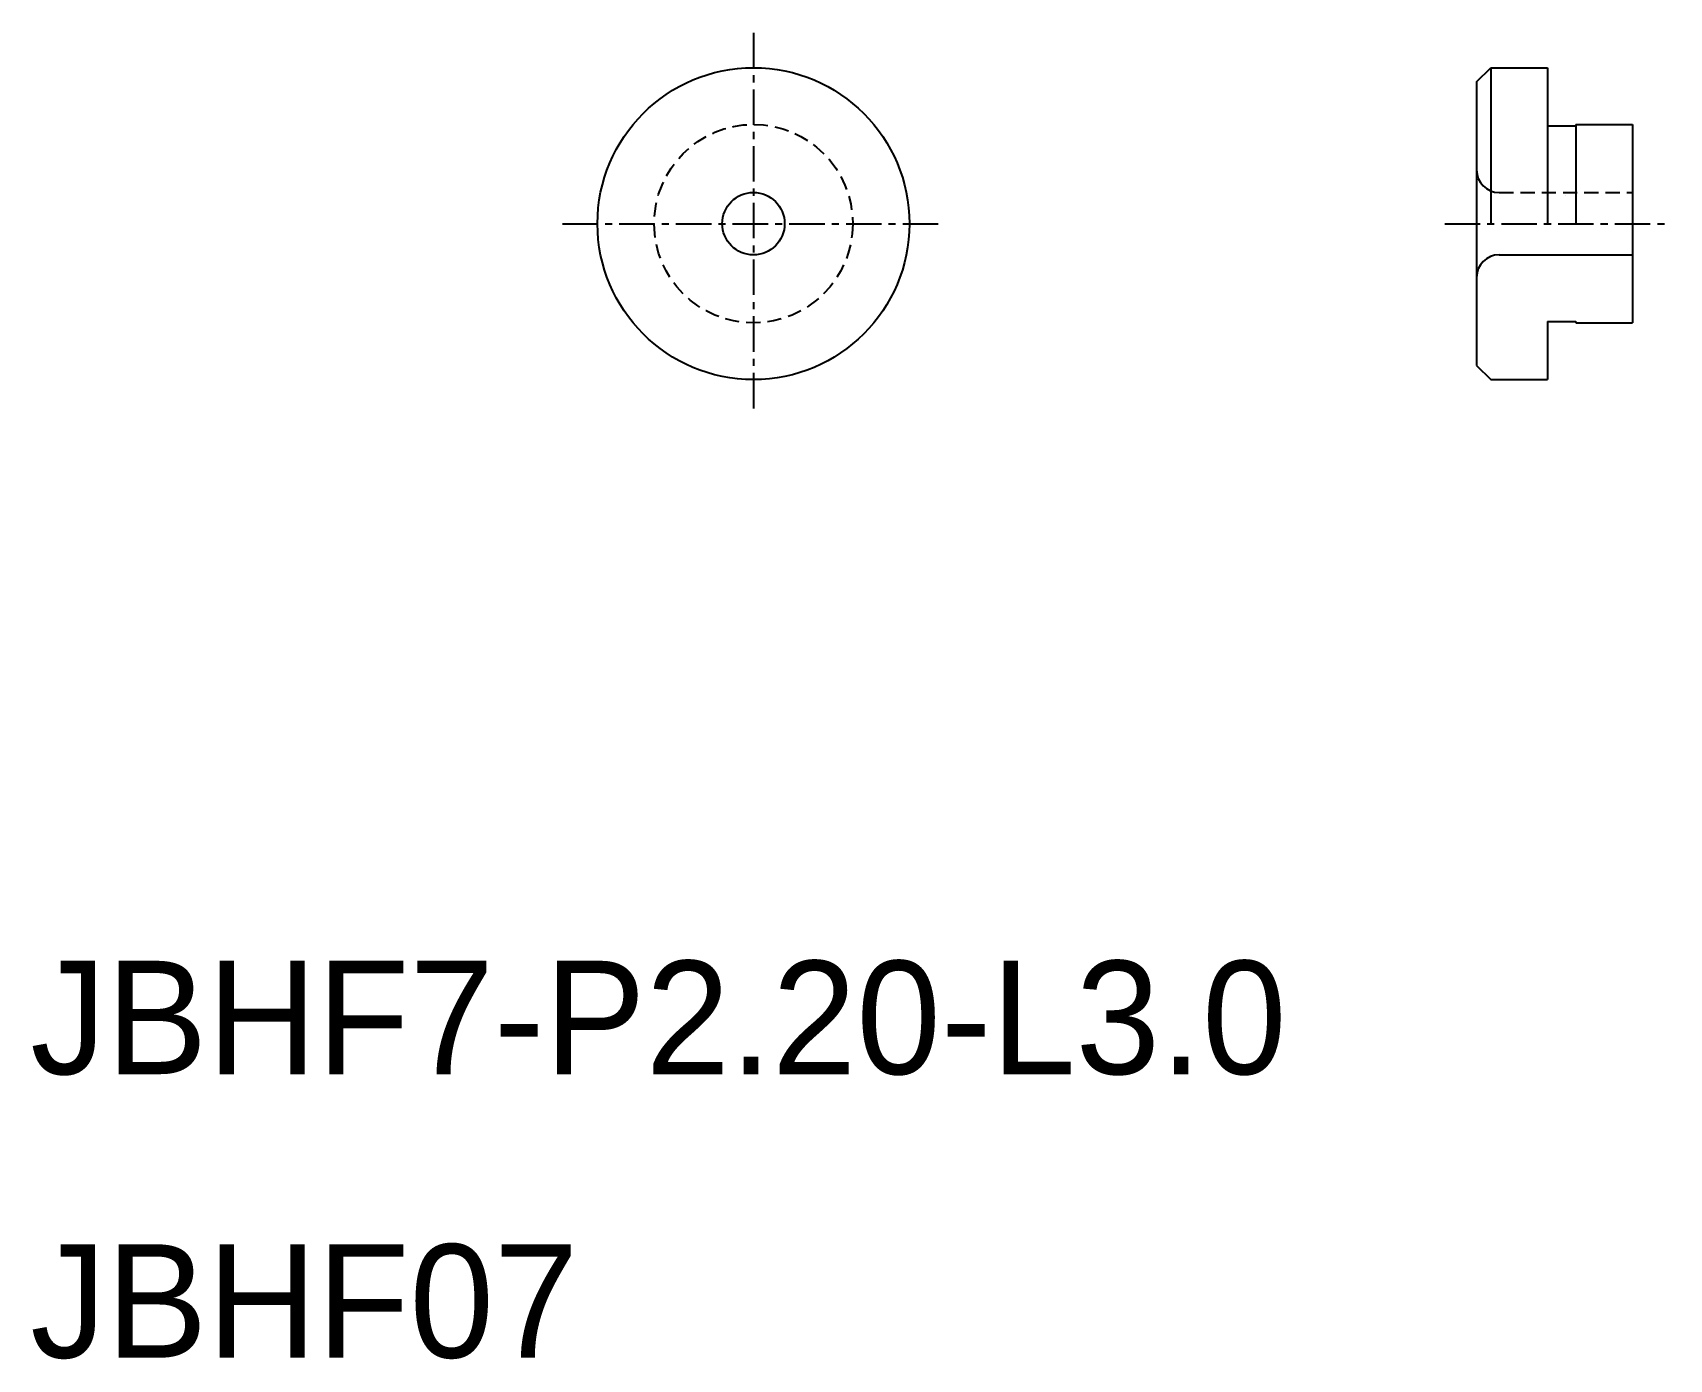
# Model space of a CAD drawing. Extents: x 10.1 to 67.8, y 9.9 to 56.7.
import ezdxf

# ---------------------------------------------------------------- set-up
doc = ezdxf.new("R2010")
doc.units = 0
doc.linetypes.add('CENTER', pattern=[2, 1.25, -0.25, 0.25, -0.25])
doc.linetypes.add('DASHED', pattern=[0.75, 0.5, -0.25])
doc.layers.get('0').update_dxf_attribs({"linetype": 'CONTINUOUS'})
doc.layers.add('CENTER', color=1, linetype='CENTER')

msp = doc.modelspace()

# ---------------------------------------------------------------- linework, layer by layer
at = {"color": 7, "linetype": 'CONTINUOUS'}
for p, q in [((61, 55), (61.5, 55.5)), ((61.5, 55.5), (61.5, 50)), ((61.5, 55.5), (63.5, 55.5)), ((63.5, 55.5), (63.5, 50)), ((61, 55), (61, 45)), ((63.5, 53.45), (64.5, 53.45)), ((64.5, 53.5), (64.5, 50)), ((64.5, 53.5), (66.5, 53.5)), ((64.5, 53.45), (64.5, 53.45)), ((66.5, 53.5), (66.5, 46.5)), ((62.975, 51.1), (62.975, 51.1)), ((64.15, 51), (64.15, 51)), ((61.8, 48.9), (66.5, 48.9)), ((63.5, 46.55), (63.5, 44.5)), ((63.5, 46.55), (64.5, 46.55)), ((64.5, 46.55), (64.5, 46.55)), ((64.5, 46.55), (64.5, 46.5)), ((64.5, 46.5), (66.5, 46.5)), ((61, 45), (61.5, 44.5)), ((61.5, 44.5), (63.5, 44.5))]:
    msp.add_line(p, q, dxfattribs=at)
at = {"color": 3, "linetype": 'DASHED'}
msp.add_line((61.8, 51.1), (66.5, 51.1), dxfattribs=at)
at = {"color": 7, "linetype": 'CONTINUOUS'}
for radius in [5.5, 1.1]:
    msp.add_circle((35.5, 50), radius, dxfattribs=at)
at = {"color": 3, "linetype": 'DASHED'}
msp.add_circle((35.5, 50), 3.5, dxfattribs=at)
at = {"color": 3}
msp.add_arc((61.8, 51.9), 0.8, 180, 270, dxfattribs=at)
at = {"color": 7, "linetype": 'CONTINUOUS'}
msp.add_arc((61.8, 48.1), 0.8, 90, 180, dxfattribs=at)
at = {"layer": 'CENTER', "color": 1, "linetype": 'CENTER'}
for p, q in [((35.5, 56.735), (35.5, 43.265)), ((28.765, 50), (42.235, 50)), ((59.876, 50), (67.797, 50))]:
    msp.add_line(p, q, dxfattribs=at)

# ---------------------------------------------------------------- texts
at = {"color": 7, "linetype": 'CONTINUOUS'}
for s, p in [('JBHF7-P2.20-L3.0', (10, 20)), ('JBHF07', (10, 10))]:
    msp.add_text(s, height=4, dxfattribs=at).set_placement(p)

doc.saveas('drawing.dxf')
